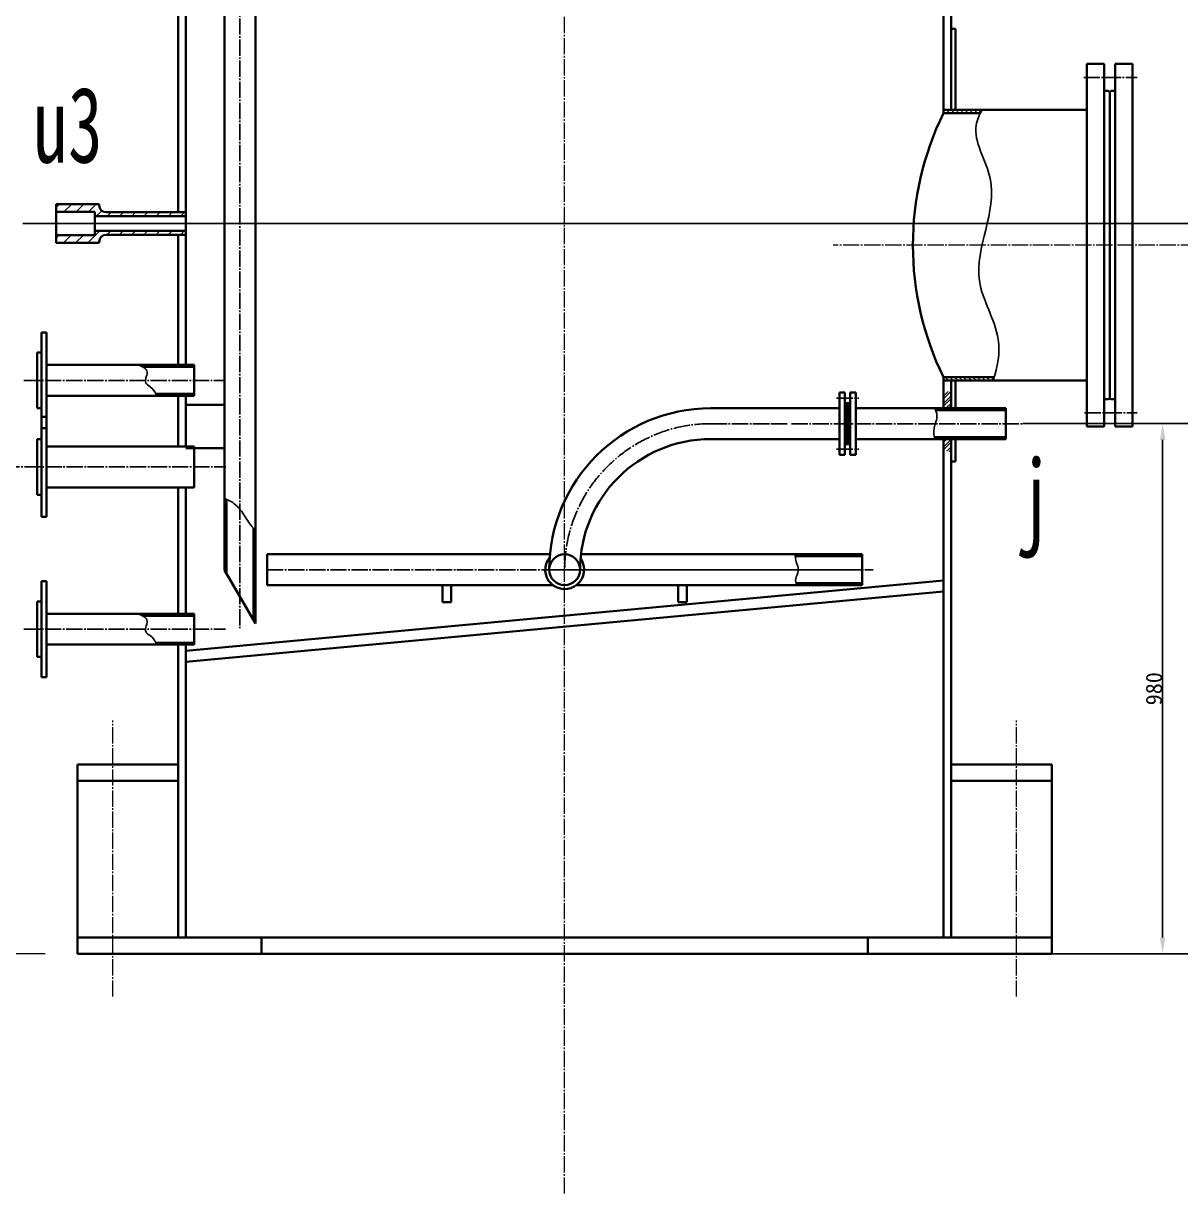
# Model space of a CAD drawing. Header units: millimetres. Extents: x -23892 to 57527, y -540 to 34444.
# Drawn here: x -18851 to -16713, y 5602 to 7765 of the extents above; entities that cross this region are included whole.
import ezdxf

# ---------------------------------------------------------------- set-up
doc = ezdxf.new("R2010")
doc.units = ezdxf.units.MM
doc.linetypes.add('EB_DASHDOT', pattern=[39, 30, -3, 3, -3])
doc.layers.get('0').update_dxf_attribs({"lineweight": 0})
doc.layers.get('Defpoints').update_dxf_attribs({"lineweight": 0})
for name, color, linetype, lineweight in [('CAXA0', 7, 'Continuous', 70), ('CAXA1', 1, 'EB_DASHDOT', 25), ('CAXA3', 7, 'Continuous', 25), ('CAXA4', 3, 'Continuous', 25), ('CAXA5', 4, 'Continuous', 25), ('中心线', 1, 'EB_DASHDOT', 0), ('粗实线', 7, 'Continuous', 35)]:
    doc.layers.add(name, color=color, linetype=linetype, lineweight=lineweight)
doc.styles.get("Standard").update_dxf_attribs({"font": ''})
doc.styles.add('UserTxtStyle8', font='SimSun.ttf', dxfattribs={"width": 0.647801})
doc.styles.get('Standard').set_extended_font_data('FangSong')
doc.dimstyles.get("Standard").update_dxf_attribs({"dimscale": 0, "dimtxt": 30, "dimasz": 30, "dimexe": 2.5, "dimexo": 0, "dimgap": 1, "dimtad": 1, "dimdec": 0, "dimlfac": -1, "dimrnd": 0.1, "dimzin": 0, "dimdsep": 46, "dimtxsty": 'Standard', "dimcen": 0.001, "dimclrd": 3, "dimclre": 3, "dimclrt": 3, "dimadec": 0, "dimazin": 0, "dimtfac": 1, "dimtdec": 0, "dimtmove": 0, "dimatfit": 0, "dimfxl": 1, "dimtolj": 1, "dimtzin": 0, "dimarcsym": 0})

# ---------------------------------------------------------------- blocks, each defined once
blk = doc.blocks.new('CAXBLOCK56')
at = {"layer": 'CAXA0', "color": 0, "linetype": 'Continuous', "lineweight": 25}
for p, q in [((683.403, -292.088), (683.316, -292.001)), ((683.621, -292.088), (683.533, -292.001)), ((683.74, -292.088), (683.652, -292.001)), ((683.957, -292.088), (683.87, -292.001)), ((684.077, -292.088), (683.989, -292.001)), ((684.294, -292.088), (684.207, -292.001)), ((684.413, -292.088), (684.326, -292.001)), ((684.631, -292.088), (684.543, -292.001)), ((684.75, -292.088), (684.663, -292.001)), ((684.968, -292.088), (684.88, -292.001)), ((685.087, -292.088), (684.999, -292.001)), ((685.305, -292.088), (685.217, -292.001)), ((685.424, -292.088), (685.336, -292.001)), ((685.641, -292.088), (685.554, -292.001)), ((685.76, -292.088), (685.673, -292.001)), ((685.978, -292.088), (685.891, -292.001)), ((686.097, -292.088), (686.01, -292.001)), ((686.315, -292.088), (686.227, -292.001)), ((686.434, -292.088), (686.346, -292.001)), ((683.284, -292.088), (683.256, -292.06))]:
    blk.add_line(p, q, dxfattribs=at)
blk = doc.blocks.new('CAXBLOCK45')
at = {"layer": 'CAXA0', "color": 0, "linetype": 'Continuous', "lineweight": 25}
for p, q in [((717.923, -299.357), (717.964, -299.315)), ((717.923, -299.41), (717.991, -299.341)), ((717.923, -299.463), (718.01, -299.375)), ((717.923, -299.516), (718.01, -299.428)), ((717.923, -299.569), (718.01, -299.481)), ((717.923, -299.622), (718.01, -299.534)), ((717.923, -299.675), (718.01, -299.587)), ((717.923, -299.728), (718.01, -299.64)), ((717.923, -299.781), (718.01, -299.693)), ((717.923, -299.834), (718.01, -299.746)), ((717.923, -299.887), (718.01, -299.799)), ((717.923, -299.94), (718.01, -299.852)), ((717.923, -299.993), (718.01, -299.906)), ((717.923, -300.046), (718.01, -299.959)), ((717.923, -300.099), (718.01, -300.012)), ((717.923, -300.152), (718.01, -300.065)), ((717.923, -300.205), (718.01, -300.118)), ((717.923, -300.258), (718.01, -300.171)), ((717.923, -300.311), (718.01, -300.224)), ((717.923, -300.364), (718.01, -300.277)), ((717.923, -300.417), (718.01, -300.33)), ((717.923, -300.47), (718.01, -300.383)), ((717.923, -300.523), (718.01, -300.436)), ((717.923, -300.576), (717.968, -300.531))]:
    blk.add_line(p, q, dxfattribs=at)
blk = doc.blocks.new('CAXBLOCK44')
at = {"layer": 'CAXA0', "color": 0, "linetype": 'Continuous', "lineweight": 25}
for p, q in [((686.135, -290.225), (685.785, -289.875)), ((686.135, -290.443), (685.785, -290.093)), ((686.135, -290.562), (685.785, -290.212)), ((686.135, -290.106), (685.92, -289.891)), ((686.135, -289.888), (686.109, -289.862)), ((686.019, -290.663), (685.785, -290.429)), ((685.9, -290.663), (685.785, -290.548)), ((686.135, -292.463), (685.785, -292.113)), ((686.135, -292.582), (685.785, -292.232)), ((685.986, -292.651), (685.785, -292.45)), ((686.135, -292.245), (685.978, -292.088)), ((686.135, -292.126), (686.097, -292.088)), ((685.872, -292.656), (685.785, -292.569))]:
    blk.add_line(p, q, dxfattribs=at)
blk = doc.blocks.new('*D142')
at = {"color": 3, "lineweight": -2}
for p, q in [((-16643.9, 7355.5), (-15910.5, 7355.5)), ((-15913, 7325.5), (-15913, 6075.5)), ((-16951.3, 6045.5), (-15910.5, 6045.5))]:
    blk.add_line(p, q, dxfattribs=at)
at = {"color": 3}
for points in [[(-15918, 7325.5), (-15908, 7325.5), (-15913, 7355.5)], [(-15918, 6075.5), (-15908, 6075.5), (-15913, 6045.5)]]:
    blk.add_solid(points, dxfattribs=at)
at = {"layer": 'Defpoints', "color": 0}
for p in [(-16643.9, 7355.5), (-16951.3, 6045.5), (-15913, 6045.5)]:
    blk.add_point(p, dxfattribs=at)
at = {"color": 3, "insert": (-15929, 6700.5), "char_height": 30, "attachment_point": 5, "rotation": 90}
blk.add_mtext('\\A1;1310', dxfattribs=at)
blk = doc.blocks.new('*D152')
at = {"color": 3, "lineweight": -2}
for p, q in [((-17004.4, 7025.5), (-16743.7, 7025.5)), ((-16746.2, 6995.5), (-16746.2, 6075.5)), ((-16762.6, 6045.5), (-16743.7, 6045.5))]:
    blk.add_line(p, q, dxfattribs=at)
at = {"color": 3}
for points in [[(-16751.2, 6995.5), (-16741.2, 6995.5), (-16746.2, 7025.5)], [(-16751.2, 6075.5), (-16741.2, 6075.5), (-16746.2, 6045.5)]]:
    blk.add_solid(points, dxfattribs=at)
at = {"layer": 'Defpoints', "color": 0}
for p in [(-17004.4, 7025.5), (-16762.6, 6045.5), (-16746.2, 6045.5)]:
    blk.add_point(p, dxfattribs=at)
at = {"color": 3, "insert": (-16762.2, 6535.5), "char_height": 30, "attachment_point": 5, "rotation": 90}
blk.add_mtext('\\A1;980', dxfattribs=at)
blk = doc.blocks.new('*D153')
at = {"color": 3, "lineweight": -2}
for p, q in [((-16715.2, 8005.5), (-16143.3, 8005.5)), ((-16145.8, 7055.5), (-16145.8, 7975.5)), ((-16946.6, 7025.5), (-16143.3, 7025.5))]:
    blk.add_line(p, q, dxfattribs=at)
at = {"color": 3}
for points in [[(-16150.8, 7975.5), (-16140.8, 7975.5), (-16145.8, 8005.5)], [(-16150.8, 7055.5), (-16140.8, 7055.5), (-16145.8, 7025.5)]]:
    blk.add_solid(points, dxfattribs=at)
at = {"layer": 'Defpoints', "color": 0}
for p in [(-16715.2, 8005.5), (-16145.8, 8005.5), (-16946.6, 7025.5)]:
    blk.add_point(p, dxfattribs=at)
at = {"color": 3, "insert": (-16161.8, 7515.5), "char_height": 30, "attachment_point": 5, "rotation": 90}
blk.add_mtext('\\A1;980', dxfattribs=at)
blk = doc.blocks.new('*D155')
at = {"color": 3, "lineweight": -2}
for p, q in [((-16710.8, 20545.5), (-14419.6, 20545.5)), ((-14422.1, 20515.5), (-14422.1, 7425.5)), ((-18852.6, 7395.5), (-14419.6, 7395.5))]:
    blk.add_line(p, q, dxfattribs=at)
at = {"color": 3}
for points in [[(-14427.1, 20515.5), (-14417.1, 20515.5), (-14422.1, 20545.5)], [(-14427.1, 7425.5), (-14417.1, 7425.5), (-14422.1, 7395.5)]]:
    blk.add_solid(points, dxfattribs=at)
at = {"layer": 'Defpoints', "color": 0}
for p in [(-16710.8, 20545.5), (-18852.6, 7395.5), (-14422.1, 7395.5)]:
    blk.add_point(p, dxfattribs=at)
at = {"color": 3, "insert": (-14438.1, 13970.5), "char_height": 30, "attachment_point": 5, "rotation": 90}
blk.add_mtext('\\A1;13150', dxfattribs=at)

msp = doc.modelspace()

# ---------------------------------------------------------------- linework, layer by layer
for q in [(-20641.1011, 6045.4682), (-19409.7888, 6045.4682)]:
    msp.add_line((-18811.2738, 6045.4682), q)
at = {"layer": 'CAXA0', "color": 0, "linetype": 'Continuous', "lineweight": 25}
for p, q in [((-17148.0153, 7599.4682), (-17151.2738, 7602.7267)), ((-17139.53, 7599.4682), (-17145.53, 7605.4682)), ((-17131.0447, 7599.4682), (-17137.0447, 7605.4682)), ((-17122.5594, 7599.4682), (-17128.5594, 7605.4682)), ((-17114.0742, 7599.4682), (-17120.0742, 7605.4682)), ((-17105.5889, 7599.4682), (-17111.5889, 7605.4682)), ((-17097.1036, 7599.4682), (-17103.1036, 7605.4682)), ((-17088.6183, 7599.4682), (-17094.6183, 7605.4682)), ((-17082.0957, 7601.4309), (-17086.133, 7605.4682)), ((-17150.4043, 7105.4682), (-17151.2738, 7106.3378)), ((-17141.919, 7105.4682), (-17147.919, 7111.4682)), ((-17133.4337, 7105.4682), (-17139.4337, 7111.4682)), ((-17124.9484, 7105.4682), (-17130.9484, 7111.4682)), ((-17116.4631, 7105.4682), (-17122.4631, 7111.4682)), ((-17107.9778, 7105.4682), (-17113.9778, 7111.4682)), ((-17099.4926, 7105.4682), (-17105.4926, 7111.4682)), ((-17091.0073, 7105.4682), (-17097.0073, 7111.4682)), ((-17082.522, 7105.4682), (-17088.522, 7111.4682)), ((-17074.0367, 7105.4682), (-17080.0367, 7111.4682)), ((-17065.5514, 7105.4682), (-17071.5514, 7111.4682)), ((-17058.8387, 7107.2408), (-17063.0662, 7111.4682))]:
    msp.add_line(p, q, dxfattribs=at)
at = {"layer": 'CAXA0', "color": 0, "linetype": 'Continuous', "lineweight": 0}
for p, q in [((-18784.8711, 7431.4682), (-18791.2738, 7425.0656)), ((-18762.2437, 7431.4682), (-18776.6437, 7417.0682)), ((-18739.6163, 7431.4682), (-18754.0163, 7417.0682)), ((-18716.9889, 7431.4682), (-18731.3889, 7417.0682)), ((-18706.628, 7419.2017), (-18716.7615, 7409.0682)), ((-18689.4437, 7416.2682), (-18696.6437, 7409.0682)), ((-18666.8163, 7416.2682), (-18674.0163, 7409.0682)), ((-18644.1889, 7416.2682), (-18651.3889, 7409.0682)), ((-18621.5615, 7416.2682), (-18628.7615, 7409.0682)), ((-18598.934, 7416.2682), (-18606.134, 7409.0682)), ((-18576.3066, 7416.2682), (-18583.5066, 7409.0682)), ((-18553.6792, 7416.2682), (-18560.8792, 7409.0682)), ((-18710.0203, 7381.8682), (-18732.4203, 7359.4682)), ((-18689.9026, 7381.8682), (-18697.1026, 7374.6682)), ((-18667.2752, 7381.8682), (-18674.4752, 7374.6682)), ((-18644.6477, 7381.8682), (-18651.8477, 7374.6682)), ((-18622.0203, 7381.8682), (-18629.2203, 7374.6682)), ((-18599.3929, 7381.8682), (-18606.5929, 7374.6682)), ((-18576.7655, 7381.8682), (-18583.9655, 7374.6682)), ((-18554.1381, 7381.8682), (-18561.3381, 7374.6682)), ((-18785.9026, 7373.8682), (-18791.2738, 7368.497)), ((-18763.2752, 7373.8682), (-18777.6752, 7359.4682)), ((-18740.6477, 7373.8682), (-18755.0477, 7359.4682))]:
    msp.add_line(p, q, dxfattribs=at)
at = {"layer": 'CAXA1', "color": 1, "linetype": 'EB_DASHDOT', "lineweight": 25}
for p, q in [((-18451.2738, 8320.6502), (-18451.2738, 6647.3986)), ((-16892.1217, 7665.4682), (-16793.4147, 7665.4682)), ((-18850.4393, 7105.4682), (-18478.158, 7105.4682)), ((-17348.9117, 7072.4219), (-17307.7723, 7072.4219)), ((-16890.5075, 7045.4682), (-16793.3, 7045.4682)), ((-17581.2738, 7025.4682), (-17439.8559, 7025.4682)), ((-17439.8559, 7025.4682), (-17483.2133, 7025.4682)), ((-17432.0847, 7025.4682), (-17004.3886, 7025.4682)), ((-17348.9117, 6978.5146), (-17307.7723, 6978.5146)), ((-18888.7758, 6945.4682), (-18477.6687, 6945.4682)), ((-18401.2738, 6755.4682), (-17301.2738, 6755.4682)), ((-17881.2738, 6755.4682), (-17281.2738, 6755.4682)), ((-17824.2738, 6755.4682), (-17338.2738, 6755.4682)), ((-18850.4393, 6645.4682), (-18478.158, 6645.4682))]:
    msp.add_line(p, q, dxfattribs=at)
msp.add_arc((-17581.2738, 6755.4682), 270, 89.9999472, 180, dxfattribs=at)
at = {"layer": 'CAXA3', "color": 3, "linetype": 'Continuous', "lineweight": 25}
for p, q in [((-18639.671, 7133.9682), (-18631.5778, 7130.4682)), ((-18606.7957, 7080.4682), (-18605.4319, 7076.9682)), ((-18639.671, 6673.9682), (-18631.5778, 6670.4682)), ((-18606.7957, 6620.4682), (-18605.4319, 6616.9682))]:
    msp.add_line(p, q, dxfattribs=at)
at = {"layer": 'CAXA3', "color": 7, "linetype": 'Continuous', "lineweight": 25}
for p, q in [((-18637.5251, 7133.0402), (-18636.597, 7133.9682)), ((-18634.5633, 7131.7594), (-18632.3544, 7133.9682)), ((-18631.6015, 7130.4785), (-18628.1118, 7133.9682)), ((-18627.3479, 7130.4682), (-18623.8479, 7133.9682)), ((-18623.1053, 7130.4682), (-18619.6053, 7133.9682)), ((-18618.8626, 7130.4682), (-18615.3626, 7133.9682)), ((-18614.62, 7130.4682), (-18611.12, 7133.9682)), ((-18610.3773, 7130.4682), (-18606.8773, 7133.9682)), ((-18606.1347, 7130.4682), (-18602.6347, 7133.9682)), ((-18601.8921, 7130.4682), (-18598.3921, 7133.9682)), ((-18597.6494, 7130.4682), (-18594.1494, 7133.9682)), ((-18593.4068, 7130.4682), (-18589.9068, 7133.9682)), ((-18589.1641, 7130.4682), (-18585.6641, 7133.9682)), ((-18584.9215, 7130.4682), (-18581.4215, 7133.9682)), ((-18580.6789, 7130.4682), (-18577.1789, 7133.9682)), ((-18576.4362, 7130.4682), (-18572.9362, 7133.9682)), ((-18572.1936, 7130.4682), (-18568.6936, 7133.9682)), ((-18567.9509, 7130.4682), (-18564.4509, 7133.9682)), ((-18563.7083, 7130.4682), (-18560.2083, 7133.9682)), ((-18559.4657, 7130.4682), (-18555.9657, 7133.9682)), ((-18555.223, 7130.4682), (-18551.723, 7133.9682)), ((-18550.9804, 7130.4682), (-18547.4804, 7133.9682)), ((-18546.7377, 7130.4682), (-18543.2377, 7133.9682)), ((-18542.4951, 7130.4682), (-18538.9951, 7133.9682)), ((-18538.2525, 7130.4682), (-18535.726, 7132.9947)), ((-18606.3547, 7079.3365), (-18605.223, 7080.4682)), ((-18604.4804, 7076.9682), (-18600.9804, 7080.4682)), ((-18600.2377, 7076.9682), (-18596.7377, 7080.4682)), ((-18595.9951, 7076.9682), (-18592.4951, 7080.4682)), ((-18591.7525, 7076.9682), (-18588.2525, 7080.4682)), ((-18587.5098, 7076.9682), (-18584.0098, 7080.4682)), ((-18583.2672, 7076.9682), (-18579.7672, 7080.4682)), ((-18579.0245, 7076.9682), (-18577.5068, 7078.486)), ((-18577.5068, 7078.486), (-18575.5245, 7080.4682)), ((-18574.7819, 7076.9682), (-18571.2819, 7080.4682)), ((-18570.5393, 7076.9682), (-18567.0393, 7080.4682)), ((-18566.2966, 7076.9682), (-18562.7966, 7080.4682)), ((-18562.054, 7076.9682), (-18558.554, 7080.4682)), ((-18557.8113, 7076.9682), (-18554.3113, 7080.4682)), ((-18553.5687, 7076.9682), (-18550.0687, 7080.4682)), ((-18549.326, 7076.9682), (-18545.826, 7080.4682)), ((-18545.0834, 7076.9682), (-18541.5834, 7080.4682)), ((-18540.8408, 7076.9682), (-18537.3408, 7080.4682)), ((-18536.5981, 7076.9682), (-18535.726, 7077.8404)), ((-18479.7738, 6885.9246), (-18478.7065, 6886.9919)), ((-18479.7738, 6883.8033), (-18477.2202, 6886.3569)), ((-18479.7738, 6881.682), (-18476.2738, 6885.182)), ((-18479.7738, 6879.5607), (-18476.2738, 6883.0607)), ((-18479.7738, 6877.4393), (-18476.2738, 6880.9393)), ((-18479.7738, 6875.318), (-18476.2738, 6878.818)), ((-18479.7738, 6873.1967), (-18476.2738, 6876.6967)), ((-18479.7738, 6871.0754), (-18476.2738, 6874.5754)), ((-18479.7738, 6868.9541), (-18476.2738, 6872.4541)), ((-18479.7738, 6866.8327), (-18476.2738, 6870.3327)), ((-18479.7738, 6864.7114), (-18476.2738, 6868.2114)), ((-18479.7738, 6862.5901), (-18476.2738, 6866.0901)), ((-18479.7738, 6860.4688), (-18476.2738, 6863.9688)), ((-18479.7738, 6858.3475), (-18476.2738, 6861.8475)), ((-18479.7738, 6856.2261), (-18476.2738, 6859.7261)), ((-18479.7738, 6854.1048), (-18476.2738, 6857.6048)), ((-18479.7738, 6851.9835), (-18476.2738, 6855.4835)), ((-18479.7738, 6849.8622), (-18476.2738, 6853.3622)), ((-18479.7738, 6847.7409), (-18476.2738, 6851.2409)), ((-18479.7738, 6845.6195), (-18476.2738, 6849.1195)), ((-18479.7738, 6843.4982), (-18476.2738, 6846.9982)), ((-18479.7738, 6841.3769), (-18476.2738, 6844.8769)), ((-18479.7738, 6839.2556), (-18476.2738, 6842.7556)), ((-18479.7738, 6837.1343), (-18476.2738, 6840.6343)), ((-18479.7738, 6835.0129), (-18476.2738, 6838.5129)), ((-18479.7738, 6832.8916), (-18476.2738, 6836.3916)), ((-18479.7738, 6830.7703), (-18476.2738, 6834.2703)), ((-18479.7738, 6828.649), (-18476.2738, 6832.149)), ((-18479.7738, 6826.5277), (-18476.2738, 6830.0277)), ((-18479.7738, 6824.4063), (-18476.2738, 6827.9063)), ((-18479.7738, 6822.285), (-18476.2738, 6825.785)), ((-18479.7738, 6820.1637), (-18476.2738, 6823.6637)), ((-18479.7738, 6818.0424), (-18476.2738, 6821.5424)), ((-18479.7738, 6815.9211), (-18476.2738, 6819.4211)), ((-18479.7738, 6813.7997), (-18476.2738, 6817.2997)), ((-18479.7738, 6811.6784), (-18476.2738, 6815.1784)), ((-18426.2738, 6829.116), (-18424.9272, 6830.4626)), ((-18426.2738, 6826.9947), (-18423.88, 6829.3884)), ((-18426.2738, 6824.8733), (-18422.808, 6828.3391)), ((-18426.2738, 6822.752), (-18422.7738, 6826.252)), ((-18426.2738, 6820.6307), (-18422.7738, 6824.1307)), ((-18426.2738, 6818.5094), (-18422.7738, 6822.0094)), ((-18426.2738, 6816.3881), (-18422.7738, 6819.8881)), ((-18426.2738, 6814.2667), (-18422.7738, 6817.7667)), ((-18426.2738, 6812.1454), (-18422.7738, 6815.6454)), ((-18479.7738, 6809.5571), (-18476.2738, 6813.0571)), ((-18479.7738, 6807.4358), (-18476.2738, 6810.9358)), ((-18479.7738, 6805.3145), (-18476.2738, 6808.8145)), ((-18479.7738, 6803.1931), (-18476.2738, 6806.6931)), ((-18479.7738, 6801.0718), (-18476.2738, 6804.5718)), ((-18479.7738, 6798.9505), (-18476.2738, 6802.4505)), ((-18479.7738, 6796.8292), (-18476.2738, 6800.3292)), ((-18479.7738, 6794.7079), (-18476.2738, 6798.2079)), ((-18479.7738, 6792.5865), (-18476.2738, 6796.0865)), ((-18479.7738, 6790.4652), (-18476.2738, 6793.9652)), ((-18426.2738, 6810.0241), (-18422.7738, 6813.5241)), ((-18426.2738, 6807.9028), (-18422.7738, 6811.4028)), ((-18426.2738, 6805.7814), (-18422.7738, 6809.2814)), ((-18426.2738, 6803.6601), (-18422.7738, 6807.1601)), ((-18426.2738, 6801.5388), (-18422.7738, 6805.0388)), ((-18426.2738, 6799.4175), (-18422.7738, 6802.9175)), ((-18426.2738, 6797.2962), (-18422.7738, 6800.7962)), ((-18426.2738, 6795.1748), (-18422.7738, 6798.6748)), ((-18426.2738, 6793.0535), (-18422.7738, 6796.5535)), ((-18426.2738, 6790.9322), (-18422.7738, 6794.4322)), ((-18425.0842, 6790.0005), (-18422.7738, 6792.3109)), ((-18479.7738, 6786.2226), (-18476.2738, 6789.7226)), ((-18479.7738, 6788.3439), (-18478.4532, 6789.6645)), ((-18479.7738, 6784.1013), (-18476.2738, 6787.6013)), ((-18479.7738, 6781.9799), (-18476.2738, 6785.4799)), ((-18479.7738, 6779.8586), (-18476.2738, 6783.3586)), ((-18479.7738, 6777.7373), (-18476.2738, 6781.2373)), ((-18479.7738, 6775.616), (-18476.2738, 6779.116)), ((-18479.7738, 6773.4947), (-18476.2738, 6776.9947)), ((-18479.7738, 6771.3733), (-18476.2738, 6774.8733)), ((-18479.7738, 6769.252), (-18476.2738, 6772.752)), ((-18479.7738, 6767.1307), (-18476.2738, 6770.6307)), ((-18478.4532, 6789.6645), (-18476.2738, 6791.8439)), ((-18426.2738, 6788.8109), (-18425.0842, 6790.0005)), ((-18426.2738, 6786.6896), (-18423.5054, 6789.4579)), ((-18426.2738, 6784.5682), (-18422.7738, 6788.0682)), ((-18426.2738, 6782.4469), (-18422.7738, 6785.9469)), ((-18426.2738, 6780.3256), (-18422.7738, 6783.8256)), ((-18426.2738, 6778.2043), (-18422.7738, 6781.7043)), ((-18426.2738, 6776.083), (-18422.7738, 6779.583)), ((-18426.2738, 6773.9616), (-18422.7738, 6777.4616)), ((-18426.2738, 6771.8403), (-18422.7738, 6775.3403)), ((-18426.2738, 6769.719), (-18422.7738, 6773.219)), ((-18426.2738, 6767.5977), (-18422.7738, 6771.0977)), ((-18479.7738, 6765.0094), (-18476.2738, 6768.5094)), ((-18479.7738, 6762.8881), (-18476.2738, 6766.3881)), ((-18479.7738, 6760.7667), (-18476.2738, 6764.2667)), ((-18479.7738, 6758.6454), (-18476.2738, 6762.1454)), ((-18479.7738, 6756.5241), (-18476.2738, 6760.0241)), ((-18479.6168, 6754.5598), (-18476.2738, 6757.9028)), ((-18478.8403, 6753.2149), (-18476.2738, 6755.7814)), ((-18478.0639, 6751.87), (-18476.2738, 6753.6601)), ((-18477.2874, 6750.5252), (-18476.2738, 6751.5388)), ((-18426.2738, 6765.4764), (-18422.7738, 6768.9764)), ((-18426.2738, 6763.355), (-18422.7738, 6766.855)), ((-18426.2738, 6761.2337), (-18422.7738, 6764.7337)), ((-18426.2738, 6759.1124), (-18422.7738, 6762.6124)), ((-18426.2738, 6756.9911), (-18422.7738, 6760.4911)), ((-18426.2738, 6754.8698), (-18422.7738, 6758.3698)), ((-18426.2738, 6752.7484), (-18422.7738, 6756.2484)), ((-18426.2738, 6750.6271), (-18422.7738, 6754.1271)), ((-18426.2738, 6748.5058), (-18422.7738, 6752.0058)), ((-18426.2738, 6746.3845), (-18422.7738, 6749.8845)), ((-18426.2738, 6744.2632), (-18422.7738, 6747.7632)), ((-18426.2738, 6742.1418), (-18422.7738, 6745.6418)), ((-18426.2738, 6740.0205), (-18422.7738, 6743.5205)), ((-18426.2738, 6737.8992), (-18422.7738, 6741.3992)), ((-18426.2738, 6735.7779), (-18422.7738, 6739.2779)), ((-18426.2738, 6733.6566), (-18422.7738, 6737.1566)), ((-18426.2738, 6731.5352), (-18422.7738, 6735.0352)), ((-18426.2738, 6729.4139), (-18422.7738, 6732.9139)), ((-18426.2738, 6727.2926), (-18422.7738, 6730.7926)), ((-18426.2738, 6725.1713), (-18422.7738, 6728.6713)), ((-18426.2738, 6723.05), (-18422.7738, 6726.55)), ((-18426.2738, 6720.9286), (-18422.7738, 6724.4286)), ((-18426.2738, 6718.8073), (-18422.7738, 6722.3073)), ((-18426.2738, 6716.686), (-18422.7738, 6720.186)), ((-18426.2738, 6714.5647), (-18422.7738, 6718.0647)), ((-18426.2738, 6712.4434), (-18422.7738, 6715.9434)), ((-18426.2738, 6710.322), (-18422.7738, 6713.822)), ((-18426.2738, 6708.2007), (-18422.7738, 6711.7007)), ((-18426.2738, 6706.0794), (-18422.7738, 6709.5794)), ((-18637.5251, 6673.0402), (-18636.597, 6673.9682)), ((-18634.5633, 6671.7594), (-18632.3544, 6673.9682)), ((-18631.6015, 6670.4785), (-18628.1118, 6673.9682)), ((-18627.3479, 6670.4682), (-18623.8479, 6673.9682)), ((-18623.1053, 6670.4682), (-18619.6053, 6673.9682)), ((-18618.8626, 6670.4682), (-18615.3626, 6673.9682)), ((-18614.62, 6670.4682), (-18611.12, 6673.9682)), ((-18610.3773, 6670.4682), (-18606.8773, 6673.9682)), ((-18606.1347, 6670.4682), (-18602.6347, 6673.9682)), ((-18601.8921, 6670.4682), (-18598.3921, 6673.9682)), ((-18597.6494, 6670.4682), (-18594.1494, 6673.9682)), ((-18593.4068, 6670.4682), (-18589.9068, 6673.9682)), ((-18589.1641, 6670.4682), (-18585.6641, 6673.9682)), ((-18584.9215, 6670.4682), (-18581.4215, 6673.9682)), ((-18580.6789, 6670.4682), (-18577.1789, 6673.9682)), ((-18576.4362, 6670.4682), (-18572.9362, 6673.9682)), ((-18572.1936, 6670.4682), (-18568.6936, 6673.9682)), ((-18567.9509, 6670.4682), (-18564.4509, 6673.9682)), ((-18563.7083, 6670.4682), (-18560.2083, 6673.9682)), ((-18559.4657, 6670.4682), (-18555.9657, 6673.9682)), ((-18555.223, 6670.4682), (-18551.723, 6673.9682)), ((-18550.9804, 6670.4682), (-18547.4804, 6673.9682)), ((-18546.7377, 6670.4682), (-18543.2377, 6673.9682)), ((-18542.4951, 6670.4682), (-18538.9951, 6673.9682)), ((-18538.2525, 6670.4682), (-18535.726, 6672.9947)), ((-18606.3547, 6619.3365), (-18605.223, 6620.4682)), ((-18604.4804, 6616.9682), (-18600.9804, 6620.4682)), ((-18600.2377, 6616.9682), (-18596.7377, 6620.4682)), ((-18595.9951, 6616.9682), (-18592.4951, 6620.4682)), ((-18591.7525, 6616.9682), (-18588.2525, 6620.4682)), ((-18587.5098, 6616.9682), (-18584.0098, 6620.4682)), ((-18583.2672, 6616.9682), (-18579.7672, 6620.4682)), ((-18577.5068, 6618.486), (-18575.5245, 6620.4682)), ((-18574.7819, 6616.9682), (-18571.2819, 6620.4682)), ((-18570.5393, 6616.9682), (-18567.0393, 6620.4682)), ((-18566.2966, 6616.9682), (-18562.7966, 6620.4682)), ((-18562.054, 6616.9682), (-18558.554, 6620.4682)), ((-18557.8113, 6616.9682), (-18554.3113, 6620.4682)), ((-18553.5687, 6616.9682), (-18550.0687, 6620.4682)), ((-18549.326, 6616.9682), (-18545.826, 6620.4682)), ((-18545.0834, 6616.9682), (-18541.5834, 6620.4682)), ((-18540.8408, 6616.9682), (-18537.3408, 6620.4682)), ((-18579.0245, 6616.9682), (-18577.5068, 6618.486)), ((-18536.5981, 6616.9682), (-18535.726, 6617.8404))]:
    msp.add_line(p, q, dxfattribs=at)
for points, knots in [([(-17079.8638, 7605.4682), (-17085.1552, 7596.5452), (-17102.8369, 7555.1787), (-17028.426, 7451.534), (-17119.2834, 7311.6089), (-17039.827, 7195.1996), (-17050.8636, 7130.3973), (-17059.4211, 7105.4682)], [0, 0, 0, 0, 0.757189765, 3.303627966, 8.092255701, 10.951007645, 12.868743219, 12.868743219, 12.868743219, 12.868743219]), ([(-17167.8441, 7053.9682), (-17165.3325, 7049.8304), (-17160.2957, 7037.38), (-17170.4634, 7018.5868), (-17168.812, 7003.5609), (-17167.304, 6996.9682)], [0, 0, 0, 0, 0.349624701, 0.960114894, 1.459332087, 1.459332087, 1.459332087, 1.459332087]), ([(-17427.2947, 6784.0183), (-17426.1153, 6783.3667), (-17424.7354, 6781.8991), (-17425.8285, 6771.2668), (-17414.365, 6756.897), (-17426.0126, 6740.0957), (-17424.2004, 6730.7283), (-17422.8227, 6726.9682)], [0, 0, 0, 0, 0.10111226, 0.118177171, 0.795979235, 1.190535853, 1.480906829, 1.480906829, 1.480906829, 1.480906829])]:
    msp.add_open_spline(points, degree=3, knots=knots, dxfattribs=at)
at = {"layer": 'CAXA3', "linetype": 'Continuous', "lineweight": 25}
for points, knots in [([(-18631.5778, 7130.4682), (-18628.1864, 7129.0016), (-18620.944, 7123.6446), (-18624.3666, 7112.1496), (-18627.9228, 7099.964), (-18614.7712, 7093.0011), (-18608.7655, 7085.5239), (-18606.7957, 7080.4682)], [0, 0, 0, 0, 0.277563029, 0.555126058, 0.832689087, 1.110252117, 1.52733321, 1.52733321, 1.52733321, 1.52733321]), ([(-18479.7738, 6887.448), (-18471.3969, 6884.0747), (-18455.1094, 6874.6588), (-18440.6393, 6851.4119), (-18430.1313, 6835.494), (-18423.2828, 6828.7878), (-18422.7738, 6828.3056)], [0, 0, 0, 0, 0.677008655, 1.354017309, 2.031025964, 2.084494317, 2.084494317, 2.084494317, 2.084494317]), ([(-18631.5778, 6670.4682), (-18628.1864, 6669.0016), (-18620.944, 6663.6446), (-18624.3666, 6652.1496), (-18627.9228, 6639.964), (-18614.7712, 6633.0011), (-18608.7655, 6625.5239), (-18606.7957, 6620.4682)], [0, 0, 0, 0, 0.277563029, 0.555126058, 0.832689087, 1.110252117, 1.52733321, 1.52733321, 1.52733321, 1.52733321])]:
    msp.add_open_spline(points, degree=3, knots=knots, dxfattribs=at)
at = {"layer": 'CAXA5', "color": 3, "linetype": 'Continuous', "lineweight": 25}
for p, q in [((-17425.8179, 6783.9682), (-17422.3179, 6780.4682)), ((-17411.6758, 6783.9682), (-17408.1758, 6780.4682)), ((-17397.5336, 6783.9682), (-17394.0336, 6780.4682)), ((-17383.3915, 6783.9682), (-17379.8915, 6780.4682)), ((-17369.2494, 6783.9682), (-17365.7494, 6780.4682)), ((-17355.1072, 6783.9682), (-17351.6072, 6780.4682)), ((-17340.9651, 6783.9682), (-17337.4651, 6780.4682)), ((-17326.823, 6783.9682), (-17323.323, 6780.4682)), ((-17312.6808, 6783.9682), (-17309.1808, 6780.4682)), ((-17414.7443, 6730.4682), (-17411.2443, 6726.9682)), ((-17400.6022, 6730.4682), (-17397.1022, 6726.9682)), ((-17386.46, 6730.4682), (-17382.96, 6726.9682)), ((-17372.3179, 6730.4682), (-17368.8179, 6726.9682)), ((-17358.1758, 6730.4682), (-17354.6758, 6726.9682)), ((-17344.0336, 6730.4682), (-17340.5336, 6726.9682)), ((-17329.8915, 6730.4682), (-17326.3915, 6726.9682)), ((-17315.7494, 6730.4682), (-17312.2494, 6726.9682))]:
    msp.add_line(p, q, dxfattribs=at)
at = {"layer": '中心线'}
for p, q in [((-17851.2738, 5602.2453), (-17851.2738, 33265.4677)), ((-18809.9269, 7395.4682), (-18514.7091, 7395.4682)), ((-16643.8659, 7355.4682), (-17354.8725, 7355.4682)), ((-18686.2738, 5966.4473), (-18686.2738, 6476.8491)), ((-17016.2738, 5966.4473), (-17016.2738, 6476.8491))]:
    msp.add_line(p, q, dxfattribs=at)
at = {"layer": '粗实线'}
for p, q in [((-18422.7738, 8305.4682), (-18422.7738, 6656.1048)), ((-18565.2738, 7416.2682), (-18565.2738, 7976.9682)), ((-18551.2738, 7133.9682), (-18551.2738, 7976.9682)), ((-18479.7738, 7976.9682), (-18479.7738, 6754.8317)), ((-17151.2738, 7599.4682), (-17151.2738, 7965.1632)), ((-17137.2738, 7605.4682), (-17137.2738, 7979.1632)), ((-17137.2738, 7755.4682), (-17129.2738, 7755.4682)), ((-17129.2738, 7605.4682), (-17129.2738, 7755.4682)), ((-16886.1095, 7690.4682), (-16886.1095, 7020.4682)), ((-16886.1095, 7690.4682), (-16854.1095, 7690.4682)), ((-16854.1095, 7690.4682), (-16854.1095, 7020.4682)), ((-16834.1095, 7690.4682), (-16834.1095, 7020.4682)), ((-16834.1095, 7690.4682), (-16802.1095, 7690.4682)), ((-16802.1095, 7690.4682), (-16802.1095, 7020.4682)), ((-16854.1216, 7640.4682), (-16846.6095, 7640.4682)), ((-16844.1095, 7637.9682), (-16844.1095, 7072.9682)), ((-16841.6095, 7640.4682), (-16834.063, 7640.4682)), ((-17151.2738, 7605.4682), (-16886.1095, 7605.4682)), ((-17151.2738, 7599.4682), (-17083.1806, 7599.4682)), ((-16886.1095, 7605.4682), (-16981.8941, 7605.4682)), ((-18791.2738, 7431.4682), (-18791.2738, 7359.4682)), ((-18791.2738, 7431.4682), (-18711.2738, 7431.4682)), ((-18711.2738, 7431.4682), (-18711.2738, 7429.0682)), ((-18791.2738, 7417.0682), (-18719.2738, 7417.0682)), ((-18719.2738, 7417.0682), (-18719.2738, 7373.8682)), ((-18719.2738, 7409.0682), (-18551.2738, 7409.0682)), ((-18698.4738, 7416.2682), (-18551.2738, 7416.2682)), ((-18551.2738, 7374.6682), (-18551.2738, 7416.2682)), ((-18719.2738, 7381.8682), (-18551.2738, 7381.8682)), ((-18791.2738, 7373.8682), (-18719.2738, 7373.8682)), ((-18791.2738, 7359.4682), (-18711.2738, 7359.4682)), ((-18711.2738, 7361.8682), (-18711.2738, 7359.4682)), ((-18698.4738, 7374.6682), (-18551.2738, 7374.6682)), ((-18565.2738, 7133.9682), (-18565.2738, 7374.6682)), ((-18818.2575, 7194.0814), (-18818.2575, 7016.8551)), ((-18818.2575, 7194.0814), (-18808.5841, 7194.0814)), ((-18808.5841, 7194.0814), (-18808.5841, 7016.8551)), ((-18825.9254, 7156.7352), (-18825.9254, 7054.2013)), ((-18825.9254, 7156.7352), (-18818.2575, 7156.7352)), ((-18808.5841, 7133.9682), (-18535.726, 7133.9682)), ((-18631.5778, 7130.4682), (-18535.726, 7130.4682)), ((-18535.726, 7133.9682), (-18535.726, 7076.9682)), ((-17151.2738, 7053.9682), (-17151.2738, 7111.4682)), ((-17151.2738, 7111.4682), (-17057.4495, 7111.4682)), ((-17151.2738, 7105.4682), (-16886.1095, 7105.4682)), ((-17137.2738, 7053.9682), (-17137.2738, 7105.4682)), ((-17129.2738, 7105.4682), (-17129.2738, 7053.9682)), ((-16886.1095, 7105.4682), (-16981.8941, 7105.4682)), ((-18808.5841, 7076.9682), (-18535.726, 7076.9682)), ((-18606.7957, 7080.4682), (-18535.726, 7080.4682)), ((-18565.2738, 6983.4682), (-18565.2738, 7076.9682)), ((-18551.2738, 6983.4682), (-18551.2738, 7076.9682)), ((-17343.3831, 7083.3475), (-17343.3831, 6967.5889)), ((-17343.3831, 7083.3475), (-17333.3831, 7083.3475)), ((-17333.3831, 7083.3475), (-17333.3831, 6967.5889)), ((-17323.3831, 7083.3475), (-17323.3831, 6967.5889)), ((-17323.3831, 7083.3475), (-17313.3831, 7083.3475)), ((-17313.3831, 7083.3475), (-17313.3831, 6967.5889)), ((-18825.9254, 7054.2013), (-18818.2575, 7054.2013)), ((-18551.2738, 7060.4682), (-18479.7738, 7060.4682)), ((-17581.2738, 7053.9682), (-17343.3831, 7053.9682)), ((-17333.3831, 7063.6179), (-17323.3831, 7063.6179)), ((-17329.3831, 7063.6179), (-17329.3831, 6987.3185)), ((-17327.3831, 7063.6179), (-17327.3831, 6987.3185)), ((-17313.3831, 7053.9682), (-17151.2738, 7053.9682)), ((-17151.2738, 7053.9682), (-17036.1095, 7053.9682)), ((-17036.1095, 7053.9682), (-17036.1095, 6996.9682)), ((-16854.1091, 7070.4682), (-16846.6095, 7070.4682)), ((-16841.6095, 7070.4682), (-16834.3003, 7070.4682)), ((-18818.2575, 7037.9682), (-18818.2575, 6852.9682)), ((-18818.2575, 7037.9682), (-18808.5841, 7037.9682)), ((-18808.5841, 7037.9682), (-18808.5841, 6852.9682)), ((-17165.9416, 7050.4682), (-17036.1095, 7050.4682)), ((-18818.2575, 7016.8551), (-18808.5841, 7016.8551)), ((-16886.1095, 7020.4682), (-16854.1095, 7020.4682)), ((-16834.1095, 7020.4682), (-16802.1095, 7020.4682)), ((-18825.9254, 6996.7352), (-18825.9254, 6894.2013)), ((-18825.9254, 6996.7352), (-18818.2575, 6996.7352)), ((-17581.2738, 6996.9682), (-17343.3831, 6996.9682)), ((-17333.3831, 6987.3185), (-17323.3831, 6987.3185)), ((-17313.3831, 6996.9682), (-17151.2738, 6996.9682)), ((-17168.0239, 7000.4682), (-17036.1095, 7000.4682)), ((-17151.2738, 6075.4682), (-17151.2738, 6996.9682)), ((-17151.2738, 6996.9682), (-17036.1095, 6996.9682)), ((-17137.2738, 6075.4682), (-17137.2738, 6996.9682)), ((-17129.2738, 6996.9682), (-17129.2738, 6955.4682)), ((-18808.5841, 6983.4682), (-18535.726, 6983.4682)), ((-18551.2738, 6980.4682), (-18479.7738, 6980.4682)), ((-18535.726, 6907.4682), (-18535.726, 6983.4682)), ((-17343.3831, 6967.5889), (-17333.3831, 6967.5889)), ((-17323.3831, 6967.5889), (-17313.3831, 6967.5889)), ((-17137.2738, 6955.4682), (-17129.2738, 6955.4682)), ((-18808.5841, 6907.4682), (-18535.726, 6907.4682)), ((-18565.2738, 6673.9682), (-18565.2738, 6907.4682)), ((-18551.2738, 6673.9682), (-18551.2738, 6907.4682)), ((-18825.9254, 6894.2013), (-18818.2575, 6894.2013)), ((-18476.2738, 6885.9525), (-18476.2738, 6748.7695)), ((-18818.2575, 6852.9682), (-18808.5841, 6852.9682)), ((-18426.2738, 6831.8826), (-18426.2738, 6662.167)), ((-18401.2738, 6783.9682), (-17878.4101, 6783.9682)), ((-18401.2738, 6755.4682), (-18401.2738, 6783.9682)), ((-17821.0862, 6783.9682), (-17301.2738, 6783.9682)), ((-17424.8873, 6780.4682), (-17301.2738, 6780.4682)), ((-17301.2738, 6755.4682), (-17301.2738, 6783.9682)), ((-18479.7738, 6754.8317), (-18422.7738, 6656.1048)), ((-18401.2738, 6755.4682), (-18401.2738, 6726.9682)), ((-17301.2738, 6755.4682), (-17301.2738, 6726.9682)), ((-18818.2575, 6734.0814), (-18818.2575, 6556.8551)), ((-18818.2575, 6734.0814), (-18808.5841, 6734.0814)), ((-18808.5841, 6734.0814), (-18808.5841, 6556.8551)), ((-17151.2738, 6735.5543), (-18551.2738, 6605.5543)), ((-17423.8942, 6730.4682), (-17301.2738, 6730.4682)), ((-17151.2738, 6715.4682), (-18551.2738, 6585.4682)), ((-18401.2738, 6726.9682), (-17872.9958, 6726.9682)), ((-18077.2738, 6726.9682), (-18077.2738, 6695.4682)), ((-18061.2738, 6726.9682), (-18061.2738, 6695.4682)), ((-17829.5518, 6726.9682), (-17301.2738, 6726.9682)), ((-17641.2738, 6726.9682), (-17641.2738, 6695.4682)), ((-17625.2738, 6726.9682), (-17625.2738, 6695.4682)), ((-18825.9254, 6696.7352), (-18825.9254, 6594.2013)), ((-18825.9254, 6696.7352), (-18818.2575, 6696.7352)), ((-18077.2738, 6695.4682), (-18061.2738, 6695.4682)), ((-17641.2738, 6695.4682), (-17625.2738, 6695.4682)), ((-18808.5841, 6673.9682), (-18535.726, 6673.9682)), ((-18631.5778, 6670.4682), (-18535.726, 6670.4682)), ((-18535.726, 6673.9682), (-18535.726, 6616.9682)), ((-18606.7957, 6620.4682), (-18535.726, 6620.4682)), ((-18808.5841, 6616.9682), (-18535.726, 6616.9682)), ((-18565.2738, 6075.4682), (-18565.2738, 6616.9682)), ((-18551.2738, 6075.4682), (-18551.2738, 6616.9682)), ((-18825.9254, 6594.2013), (-18818.2575, 6594.2013)), ((-18818.2575, 6556.8551), (-18808.5841, 6556.8551)), ((-18751.2738, 6045.4682), (-18751.2738, 6395.4682)), ((-18751.2738, 6395.4682), (-18565.2738, 6395.4682)), ((-17137.2738, 6395.4682), (-16951.2738, 6395.4682)), ((-16951.2738, 6045.4682), (-16951.2738, 6395.4682)), ((-18751.2738, 6365.4682), (-18565.2738, 6365.4682)), ((-17137.2738, 6365.4682), (-16951.2738, 6365.4682)), ((-18751.2738, 6075.4682), (-16951.2738, 6075.4682)), ((-18411.2738, 6045.4682), (-18411.2738, 6075.4682)), ((-17291.2738, 6045.4682), (-17291.2738, 6075.4682)), ((-18751.2738, 6045.4682), (-16951.2738, 6045.4682))]:
    msp.add_line(p, q, dxfattribs=at)
msp.add_circle((-17851.2738, 6755.468), 28.5, dxfattribs=at)
for centre, radius, start, end in [((-16846.6095, 7637.9682), 2.5, 0, 90), ((-16841.6095, 7637.9682), 2.5, 90, 180), ((-16652.1824, 7355.4682), 555.5431, 153.9465235, 206.0534765), ((-18698.4738, 7429.0682), 12.8, 180, 270), ((-18698.4738, 7361.8682), 12.8, 90, 180), ((-17581.2738, 6755.4682), 298.5, 90, 180), ((-16846.6095, 7072.9682), 2.5, 270, 0), ((-16841.6095, 7072.9682), 2.5, 180, 270), ((-17581.2738, 6755.4682), 241.5, 90, 180), ((-17851.2738, 6755.468), 35.8341, 140.4391395, 34.9437461)]:
    msp.add_arc(centre, radius, start, end, dxfattribs=at)

# ---------------------------------------------------------------- block references
at = {"layer": 'CAXA5', "color": 7, "linetype": 'Continuous', "lineweight": 25, "xscale": -40, "yscale": 40, "zscale": 40}
for name in ['CAXBLOCK56', 'CAXBLOCK45']:
    msp.add_blockref(name, (10294.128, 18680.5024), dxfattribs=at)
at = {"layer": '粗实线', "xscale": -40, "yscale": 40, "zscale": 40}
msp.add_blockref('CAXBLOCK44', (10294.128, 18680.5024), dxfattribs=at)

# ---------------------------------------------------------------- texts
at = {"layer": 'CAXA4', "color": 3, "linetype": 'Continuous', "lineweight": 25, "style": 'UserTxtStyle8', "width": 0.667}
msp.add_text('u3', height=140, dxfattribs=at).set_placement((-18832.4715, 7507.9046))
at = {"layer": 'CAXA4', "color": 3, "linetype": 'Continuous', "lineweight": 25, "insert": (-17012.7803, 6958.5182), "char_height": 140, "attachment_point": 1, "style": 'UserTxtStyle8'}
msp.add_mtext('j', dxfattribs=at)

# ---------------------------------------------------------------- dimensions: what is measured, and where the dimension line sits
for base, p1, p2, picture, middle in [((-14422.0543, 7395.4682), (-16710.7715, 20545.4682), (-18852.5596, 7395.4682), '*D155', (-14438.0543, 13970.4682)), ((-16145.7944, 8005.4682), (-16946.5811, 7025.4682), (-16715.2171, 8005.4682), '*D153', (-16161.7944, 7515.4682)), ((-15912.9807, 6045.4682), (-16643.8659, 7355.4682), (-16951.2738, 6045.4682), '*D142', (-15928.9807, 6700.4682)), ((-16746.2342, 6045.4682), (-17004.3886, 7025.4682), (-16762.5518, 6045.4682), '*D152', (-16762.2342, 6535.4682))]:
    dim = msp.add_linear_dim(base=base, p1=p1, p2=p2, angle=90, dimstyle='Standard', override={"dimscale": 1})
    dim.commit()
    dim.dimension.update_dxf_attribs({"geometry": picture, "text_midpoint": middle})

doc.saveas('drawing.dxf')
